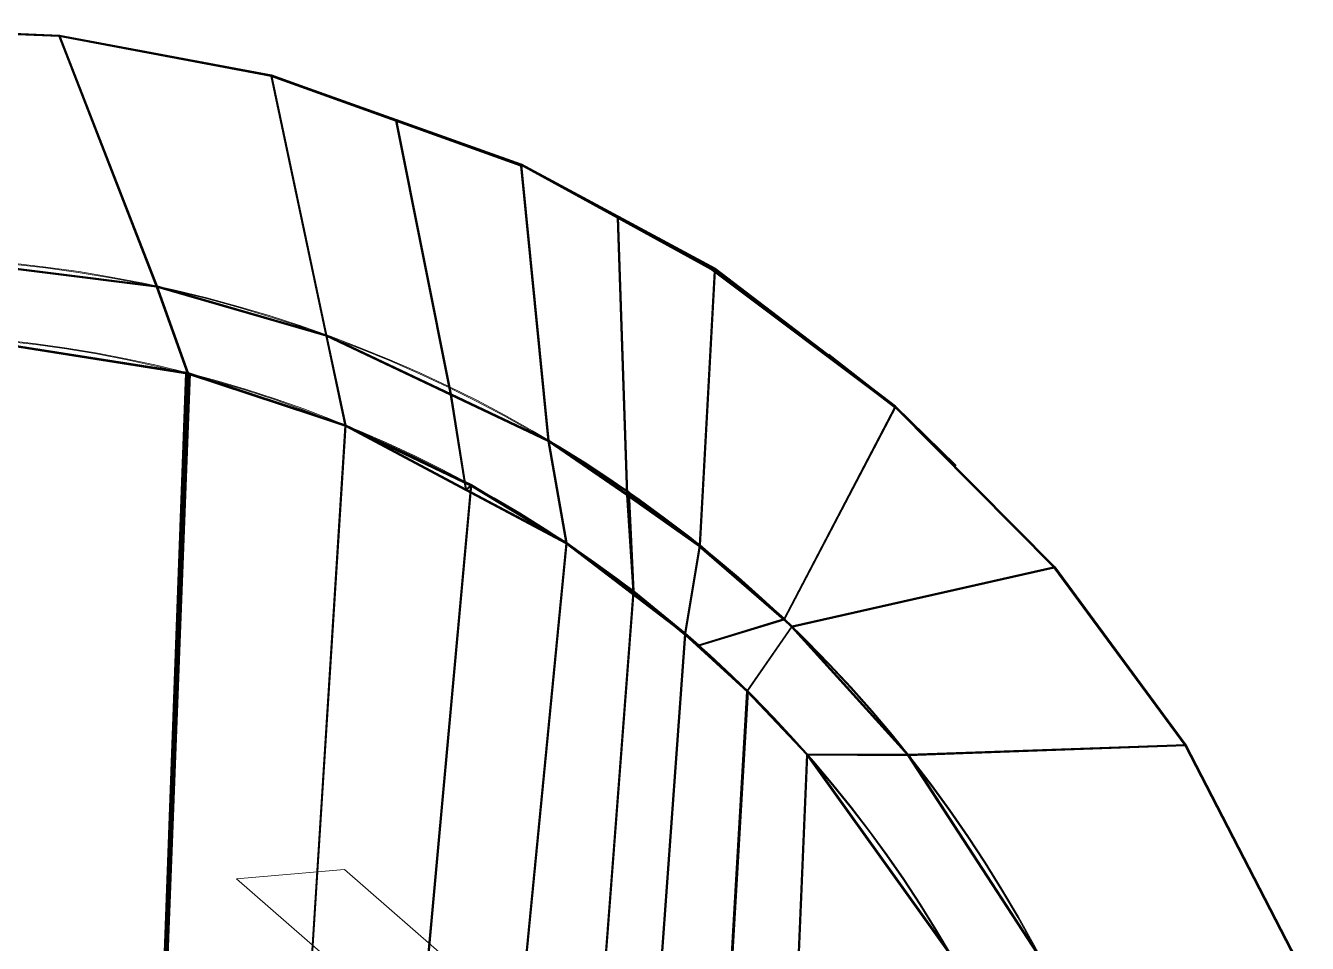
# Model space of a CAD drawing. Header units: millimetres. Extents: x 214.9 to 236.2, y -44.5 to -21.
# Drawn here: x 233.499 to 235.941, y -22.797 to -21.049 of the extents above; entities that cross this region are included whole.
import ezdxf

# ---------------------------------------------------------------- set-up
doc = ezdxf.new("R2010")
doc.units = ezdxf.units.MM
doc.header["$MEASUREMENT"] = 0
doc.layers.add('Camada 1', color=7, linetype='Continuous')
doc.layers.add('Layer1', color=10, linetype='Continuous', lineweight=35)

msp = doc.modelspace()

# ---------------------------------------------------------------- linework, layer by layer
for p, q in [((233.1042, -21.0491), (233.5634, -21.0676)), ((233.5634, -21.0676, 0.4), (233.1042, -21.0491, 0.4)), ((233.5623, -21.0691, 1.8017), (233.7483, -21.5467, 1.8017)), ((233.5623, -21.0691, 1.8017), (233.9663, -21.1452, 1.8017)), ((233.5623, -21.0691, 2.2017), (233.7483, -21.5467, 2.2017)), ((233.5634, -21.0676), (233.7495, -21.5453)), ((233.5634, -21.0676), (233.9675, -21.1437)), ((233.5634, -21.0676), (233.5634, -21.0676, 0.4)), ((233.9675, -21.1437, 0.4), (233.5634, -21.0676, 0.4)), ((233.5634, -21.0676, 0.4), (233.7495, -21.5453, 0.4)), ((233.9663, -21.1452, 1.8017), (234.0711, -21.64, 1.8017)), ((233.9663, -21.1452, 1.8017), (234.4421, -21.3145, 1.8017)), ((233.9663, -21.1452, 1.8017), (233.9663, -21.1452, 2.2017)), ((234.4421, -21.3145, 2.2017), (233.9663, -21.1452, 2.2017)), ((233.9663, -21.1452, 2.2017), (234.0711, -21.64, 2.2017)), ((233.9675, -21.1437), (234.0723, -21.6386)), ((233.9675, -21.1437), (234.4433, -21.3131)), ((233.9675, -21.1437), (233.9675, -21.1437, 0.4)), ((234.4433, -21.3131, 0.4), (233.9675, -21.1437, 0.4)), ((233.9675, -21.1437, 0.4), (234.0723, -21.6386, 0.4)), ((234.4421, -21.3145, 1.8017), (234.4947, -21.8408, 1.8017)), ((234.4421, -21.3145, 1.8017), (234.8116, -21.5166, 1.8017)), ((234.4421, -21.3145, 1.8017), (234.4421, -21.3145, 2.2017)), ((234.8116, -21.5166, 2.2017), (234.4421, -21.3145, 2.2017)), ((234.4421, -21.3145, 2.2017), (234.4947, -21.8408, 2.2017)), ((234.4433, -21.3131), (234.4959, -21.8394)), ((234.4433, -21.3131), (234.8128, -21.5152)), ((234.4433, -21.3131), (234.4433, -21.3131, 0.4)), ((234.8128, -21.5152, 0.4), (234.4433, -21.3131, 0.4)), ((234.4433, -21.3131, 0.4), (234.4959, -21.8394, 0.4)), ((233.7483, -21.5467, 1.8017), (233.3067, -21.4916, 1.8017)), ((233.3067, -21.4916, 2.2017), (233.7483, -21.5467, 2.2017)), ((233.7483, -21.5467, 2.1817), (233.3067, -21.4916, 2.1817)), ((233.7495, -21.5453), (233.3079, -21.4901)), ((233.3079, -21.4901, 0.4), (233.7495, -21.5453, 0.4)), ((233.7495, -21.5453, 0.38), (233.3079, -21.4901, 0.38)), ((234.7827, -22.0414, 2.2017), (234.8116, -21.5166, 2.2017)), ((234.7838, -22.04, 0.4), (234.8128, -21.5152, 0.4)), ((234.8116, -21.5166, 1.8017), (235.1554, -21.7757, 1.8017)), ((235.1554, -21.7757, 2.2017), (234.8116, -21.5166, 2.2017)), ((234.8128, -21.5152), (235.1566, -21.7743)), ((235.1566, -21.7743, 0.4), (234.8128, -21.5152, 0.4)), ((233.7483, -21.5467, 1.8017), (233.7483, -21.5467, 2.2017)), ((234.0711, -21.64, 1.8017), (233.7483, -21.5467, 1.8017)), ((233.7483, -21.5467, 2.2017), (234.0711, -21.64, 2.2017)), ((233.7483, -21.5467, 1.8017), (233.807, -21.7119, 1.8017)), ((233.7483, -21.5467, 1.8017), (233.7483, -21.5467, 2.1817)), ((234.0711, -21.64, 2.1817), (233.7483, -21.5467, 2.1817)), ((233.7483, -21.5467, 2.1817), (233.807, -21.7119, 2.1817)), ((233.7495, -21.5453), (233.7495, -21.5453, 0.4)), ((234.0723, -21.6386), (233.7495, -21.5453)), ((233.7495, -21.5453, 0.4), (234.0723, -21.6386, 0.4)), ((233.7495, -21.5453), (233.8082, -21.7104)), ((233.7495, -21.5453), (233.7495, -21.5453, 0.38)), ((234.0723, -21.6386, 0.38), (233.7495, -21.5453, 0.38)), ((233.7495, -21.5453, 0.38), (233.8082, -21.7104, 0.38)), ((233.807, -21.7119, 1.8017), (233.3576, -21.6412, 1.8017)), ((233.3576, -21.6412, 2.1817), (233.807, -21.7119, 2.1817)), ((233.3576, -21.6412, 2.2017), (233.807, -21.7119, 2.2017)), ((233.8082, -21.7104), (233.3588, -21.6398)), ((233.3588, -21.6398, 0.38), (233.8082, -21.7104, 0.38)), ((233.3588, -21.6398, 0.4), (233.8082, -21.7104, 0.4)), ((234.0711, -21.64, 1.8017), (234.0711, -21.64, 2.2017)), ((234.4947, -21.8408, 1.8017), (234.0711, -21.64, 1.8017)), ((234.0711, -21.64, 2.2017), (234.4947, -21.8408, 2.2017)), ((234.0711, -21.64, 1.8017), (234.1074, -21.8117, 1.8017)), ((234.0711, -21.64, 1.8017), (234.0711, -21.64, 2.1817)), ((234.4947, -21.8408, 2.1817), (234.0711, -21.64, 2.1817)), ((234.0711, -21.64, 2.1817), (234.1074, -21.8117, 2.1817)), ((234.0723, -21.6386), (234.0723, -21.6386, 0.4)), ((234.4959, -21.8394), (234.0723, -21.6386)), ((234.0723, -21.6386, 0.4), (234.4959, -21.8394, 0.4)), ((234.0723, -21.6386), (234.1086, -21.8103)), ((234.0723, -21.6386), (234.0723, -21.6386, 0.38)), ((234.4959, -21.8394, 0.38), (234.0723, -21.6386, 0.38)), ((234.0723, -21.6386, 0.38), (234.1086, -21.8103, 0.38)), ((235.0283, -21.6764, 2.2017), (235.1558, -21.7759, 2.2017)), ((235.0294, -21.675, 0.4), (235.157, -21.7745, 0.4)), ((233.807, -21.7119, 1.8017), (233.6345, -26.3144, 1.8017)), ((233.807, -21.7119, 2.2015), (233.6345, -26.3144, 2.2015)), ((233.8082, -21.7104), (233.6357, -26.313)), ((233.8082, -21.7104, 0.3998), (233.6357, -26.313, 0.3998)), ((233.807, -21.7119, 1.8017), (233.807, -21.7119, 2.1817)), ((234.1074, -21.8117, 1.8017), (233.807, -21.7119, 1.8017)), ((233.807, -21.7119, 2.1817), (234.1074, -21.8117, 2.1817)), ((233.807, -21.7119, 1.8017), (233.807, -21.7119, 2.2017)), ((233.807, -21.7119, 2.2017), (234.1074, -21.8117, 2.2017)), ((233.8082, -21.7104), (233.8082, -21.7104, 0.38)), ((234.1086, -21.8103), (233.8082, -21.7104)), ((233.8082, -21.7104, 0.38), (234.1086, -21.8103, 0.38)), ((233.8082, -21.7104), (233.8082, -21.7104, 0.4)), ((233.8082, -21.7104, 0.4), (234.1086, -21.8103, 0.4)), ((235.1554, -21.7757, 1.8017), (234.9438, -22.1809, 1.8017)), ((235.1554, -21.7757, 2.2017), (234.9438, -22.1809, 2.2017)), ((235.1566, -21.7743), (234.9449, -22.1794)), ((235.1566, -21.7743, 0.4), (234.9449, -22.1794, 0.4)), ((235.1554, -21.7757, 1.8017), (235.1554, -21.7757, 2.2017)), ((235.2711, -21.8887, 2.2017), (235.1554, -21.7757, 2.2017)), ((235.1558, -21.7759, 1.8017), (235.1558, -21.7759, 2.2017)), ((235.1558, -21.7759, 2.2017), (235.4587, -22.0818, 2.2017)), ((235.1566, -21.7743), (235.2723, -21.8873)), ((235.1566, -21.7743), (235.1566, -21.7743, 0.4)), ((235.2723, -21.8873, 0.4), (235.1566, -21.7743, 0.4)), ((235.4599, -22.0804), (235.157, -21.7745)), ((235.157, -21.7745), (235.157, -21.7745, 0.4)), ((235.157, -21.7745, 0.4), (235.4599, -22.0804, 0.4)), ((234.1074, -21.8117, 1.8017), (233.8269, -26.2716, 1.8017)), ((234.1074, -21.8117, 2.2015), (233.8269, -26.2716, 2.2015)), ((234.1086, -21.8103), (233.828, -26.2702)), ((234.1086, -21.8103, 0.3998), (233.828, -26.2702, 0.3998)), ((234.1074, -21.8116, 1.8017), (234.1074, -21.8116, 2.2017)), ((234.1074, -21.8117, 1.8017), (234.1074, -21.8117, 2.1817)), ((234.347, -21.9256, 1.8017), (234.1074, -21.8117, 1.8017)), ((234.1074, -21.8117, 2.1817), (234.5286, -22.0359, 2.1809)), ((234.1074, -21.8117, 2.2017), (234.347, -21.9256, 2.2017)), ((234.1085, -21.8102), (234.1085, -21.8102, 0.4)), ((234.1086, -21.8103), (234.1086, -21.8103, 0.38)), ((234.3482, -21.9242), (234.1086, -21.8103)), ((234.1086, -21.8103, 0.38), (234.5298, -22.0345, 0.3792)), ((234.1086, -21.8103, 0.4), (234.3482, -21.9242, 0.4)), ((234.4947, -21.8408, 1.8017), (234.4947, -21.8408, 2.2017)), ((234.4947, -21.8408, 2.2017), (234.7668, -22.0276, 2.2017)), ((234.6478, -21.939, 1.8017), (234.4947, -21.8408, 1.8017)), ((234.4947, -21.8408, 1.8017), (234.5286, -22.0359, 1.8017)), ((234.4947, -21.8408, 1.8017), (234.4947, -21.8408, 2.1817)), ((234.7668, -22.0276, 2.1817), (234.4947, -21.8408, 2.1817)), ((234.4947, -21.8408, 2.1817), (234.5286, -22.0359, 2.1809)), ((234.4959, -21.8394), (234.4959, -21.8394, 0.4)), ((234.4959, -21.8394, 0.4), (234.7679, -22.0262, 0.4)), ((234.6489, -21.9376), (234.4959, -21.8394)), ((234.4959, -21.8394), (234.5298, -22.0345)), ((234.4959, -21.8394), (234.4959, -21.8394, 0.38)), ((234.7679, -22.0262, 0.38), (234.4959, -21.8394, 0.38)), ((234.4959, -21.8394, 0.38), (234.5298, -22.0345, 0.3792)), ((233.9555, -26.2333, 1.8017), (234.347, -21.9256, 1.8017)), ((233.9555, -26.2333, 2.2015), (234.347, -21.9256, 2.2015)), ((233.9566, -26.2319), (234.3482, -21.9242)), ((233.9566, -26.2319, 0.3998), (234.3482, -21.9242, 0.3998)), ((234.347, -21.9256, 1.8017), (234.347, -21.9256, 2.2017)), ((234.347, -21.9256, 1.8017), (234.5286, -22.0359, 1.8017)), ((234.347, -21.9256, 2.2017), (234.5286, -22.0359, 2.2017)), ((234.3482, -21.9242), (234.3482, -21.9242, 0.4)), ((234.3482, -21.9242), (234.5298, -22.0345)), ((234.3482, -21.9242, 0.4), (234.5298, -22.0345, 0.4)), ((234.6478, -21.939, 1.8017), (234.6446, -21.9437, 2.2017)), ((234.6447, -21.9434, 2.1813), (234.6568, -22.1283, 2.1851)), ((234.6489, -21.9376), (234.6457, -21.9423, 0.4)), ((234.6459, -21.942, 0.3796), (234.658, -22.1268, 0.3835)), ((234.6478, -21.939, 1.8017), (234.6568, -22.1283, 1.8017)), ((234.6478, -21.939, 1.8017), (234.7668, -22.0276, 1.8017)), ((234.6489, -21.9376), (234.658, -22.1268)), ((234.6489, -21.9376), (234.7679, -22.0262)), ((234.9438, -22.1809, 2.2017), (234.7668, -22.0276, 2.2017)), ((234.9438, -22.1809, 1.8017), (234.7668, -22.0276, 1.8017)), ((234.9438, -22.1809, 2.1817), (234.7668, -22.0276, 2.1817)), ((234.9449, -22.1794, 0.4), (234.7679, -22.0262, 0.4)), ((234.9449, -22.1794), (234.7679, -22.0262)), ((234.9449, -22.1794, 0.38), (234.7679, -22.0262, 0.38)), ((234.5286, -22.0359, 1.8017), (234.1263, -26.1695, 1.8017)), ((234.5286, -22.0359, 2.2015), (234.1263, -26.1695, 2.2015)), ((234.5298, -22.0345), (234.1275, -26.1681)), ((234.5298, -22.0345, 0.3998), (234.1275, -26.1681, 0.3998)), ((234.5286, -22.0359, 1.8017), (234.5286, -22.0359, 2.1817)), ((234.5286, -22.0359, 1.8017), (234.6568, -22.1283, 1.8017)), ((234.5286, -22.0359, 2.1809), (234.7552, -22.2087, 2.1817)), ((234.5286, -22.0359, 1.8017), (234.5286, -22.0359, 2.2017)), ((234.5286, -22.0359, 2.2017), (234.6568, -22.1283, 2.2017)), ((234.5298, -22.0345), (234.5298, -22.0345, 0.38)), ((234.5298, -22.0345), (234.658, -22.1268)), ((234.5298, -22.0345, 0.3792), (234.7563, -22.2073, 0.38)), ((234.5298, -22.0345), (234.5298, -22.0345, 0.4)), ((234.5298, -22.0345, 0.4), (234.658, -22.1268, 0.4)), ((234.7827, -22.04, 1.8017), (234.7552, -22.2087, 1.8017)), ((234.7827, -22.04, 2.1817), (234.7552, -22.2087, 2.1817)), ((234.7839, -22.0386), (234.7563, -22.2073)), ((234.7839, -22.0386, 0.38), (234.7563, -22.2073, 0.38)), ((234.7827, -22.04, 1.8017), (234.7827, -22.04, 2.2017)), ((234.7827, -22.04, 1.8017), (234.7827, -22.04, 2.1817)), ((234.7839, -22.0386), (234.7839, -22.0386, 0.4)), ((234.7839, -22.0386), (234.7839, -22.0386, 0.38)), ((235.4587, -22.0818, 1.8017), (234.9584, -22.1949, 1.8017)), ((234.9584, -22.1949, 2.2017), (235.4587, -22.0818, 2.2017)), ((235.4599, -22.0804), (234.9595, -22.1934)), ((234.9595, -22.1934, 0.4), (235.4599, -22.0804, 0.4)), ((235.7097, -22.4194), (235.4599, -22.0804)), ((235.4599, -22.0804), (235.4599, -22.0804, 0.4)), ((235.4599, -22.0804, 0.4), (235.7097, -22.4194, 0.4)), ((234.6568, -22.1283, 1.8017), (234.357, -26.0578, 1.8017)), ((234.6568, -22.1283, 2.2015), (234.357, -26.0578, 2.2015)), ((234.658, -22.1268), (234.3581, -26.0564)), ((234.658, -22.1268, 0.3998), (234.3581, -26.0564, 0.3998)), ((234.6568, -22.1283, 1.8017), (234.6568, -22.1283, 2.1756)), ((234.6568, -22.1283, 1.8017), (234.7805, -22.2307, 1.8017)), ((234.6568, -22.1283, 1.8017), (234.6568, -22.1283, 2.2017)), ((234.6568, -22.1283, 2.2017), (234.7552, -22.2086, 2.2017)), ((234.658, -22.1268), (234.658, -22.1268, 0.374)), ((234.658, -22.1268), (234.7816, -22.2292)), ((234.658, -22.1268), (234.658, -22.1268, 0.4)), ((234.658, -22.1268, 0.4), (234.7564, -22.2071, 0.4)), ((234.9449, -22.1794, 0.38), (234.7816, -22.2292, 0.38)), ((234.9449, -22.1794), (234.9449, -22.1794, 0.4)), ((234.9592, -22.1939), (234.9449, -22.1794)), ((234.9449, -22.1794), (234.9449, -22.1794, 0.38)), ((234.9449, -22.1794, 0.4), (234.9595, -22.1934, 0.4)), ((234.9449, -22.1794, 0.38), (234.9595, -22.1934, 0.38)), ((234.9438, -22.1809, 2.1817), (234.7805, -22.2307, 2.1817)), ((234.9584, -22.1949, 1.8017), (234.8733, -22.3175, 1.8017)), ((234.9584, -22.1949, 2.1817), (234.8733, -22.3175, 2.1817)), ((234.9595, -22.1934), (234.8744, -22.3161)), ((234.9595, -22.1934, 0.38), (234.8744, -22.3161, 0.38)), ((234.9438, -22.1809, 1.8017), (234.9438, -22.1809, 2.2017)), ((234.958, -22.1954, 1.8017), (234.9438, -22.1809, 1.8017)), ((234.9438, -22.1809, 1.8017), (234.9438, -22.1809, 2.1817)), ((234.9438, -22.1809, 2.2017), (234.9584, -22.1949, 2.2017)), ((234.9438, -22.1809, 2.1817), (234.9584, -22.1949, 2.1817)), ((234.9584, -22.1949, 1.8017), (234.9584, -22.1949, 2.2017)), ((235.18, -22.4394, 2.2017), (234.9584, -22.1949, 2.2017)), ((234.9584, -22.1949, 1.8017), (235.18, -22.4394, 1.8017)), ((234.9584, -22.1949, 1.8017), (234.9584, -22.1949, 2.1817)), ((234.9584, -22.1949, 2.1817), (235.18, -22.4394, 2.1817)), ((234.9595, -22.1934), (234.9595, -22.1934, 0.4)), ((235.1811, -22.438, 0.4), (234.9595, -22.1934, 0.4)), ((234.9595, -22.1934), (235.1811, -22.438)), ((234.9595, -22.1934), (234.9595, -22.1934, 0.38)), ((234.9595, -22.1934, 0.38), (235.1811, -22.438, 0.38)), ((234.4813, -25.9839, 1.8017), (234.7552, -22.2086, 1.8017)), ((234.4813, -25.9839, 2.2015), (234.7552, -22.2086, 2.2015)), ((234.4824, -25.9825), (234.7564, -22.2071)), ((234.4824, -25.9825, 0.3998), (234.7564, -22.2071, 0.3998)), ((234.7552, -22.2086, 1.8017), (234.7552, -22.2086, 2.2017)), ((234.8733, -22.3175, 2.2017), (234.7552, -22.2086, 2.2017)), ((234.7552, -22.2087, 1.8017), (234.7552, -22.2087, 2.1817)), ((234.8733, -22.3175, 1.8017), (234.7552, -22.2087, 1.8017)), ((234.7552, -22.2087, 2.1817), (234.8733, -22.3175, 2.1817)), ((234.7563, -22.2073), (234.7563, -22.2073, 0.38)), ((234.8744, -22.3161), (234.7563, -22.2073)), ((234.7563, -22.2073, 0.38), (234.8744, -22.3161, 0.38)), ((234.7564, -22.2071), (234.7564, -22.2071, 0.4)), ((234.8744, -22.316, 0.4), (234.7564, -22.2071, 0.4)), ((234.6666, -25.8531, 1.8017), (234.8733, -22.3175, 1.8019)), ((234.6666, -25.8531, 2.2015), (234.8733, -22.3175, 2.2017)), ((234.6677, -25.8517), (234.8744, -22.3161, 0.0002)), ((234.6677, -25.8517, 0.3998), (234.8744, -22.3161, 0.4)), ((234.8733, -22.3175, 1.8017), (234.8733, -22.3175, 2.1817)), ((234.9874, -22.4383, 1.8017), (234.8733, -22.3175, 1.8017)), ((234.8733, -22.3175, 2.1817), (234.9874, -22.4383, 2.1817)), ((234.8733, -22.3175, 1.8017), (234.8733, -22.3175, 2.2017)), ((234.9874, -22.4383, 2.2017), (234.8733, -22.3175, 2.2017)), ((234.8744, -22.316), (234.8744, -22.316, 0.4)), ((234.9885, -22.4369, 0.4), (234.8744, -22.316, 0.4)), ((234.8744, -22.3161), (234.8744, -22.3161, 0.38)), ((234.9885, -22.4369), (234.8744, -22.3161)), ((234.8744, -22.3161, 0.38), (234.9885, -22.4369, 0.38)), ((235.7086, -22.4208, 1.8017), (235.18, -22.4394, 1.8017)), ((235.7086, -22.4208, 2.2017), (235.18, -22.4394, 2.2017)), ((235.7097, -22.4194), (235.1811, -22.438)), ((235.7097, -22.4194, 0.4), (235.1811, -22.438, 0.4)), ((235.9403, -22.8696, 1.8017), (235.7086, -22.4208, 1.8017)), ((235.7086, -22.4208, 2.2017), (235.9403, -22.8696, 2.2017)), ((235.9414, -22.8682), (235.7097, -22.4194)), ((235.7097, -22.4194), (235.7097, -22.4194, 0.4)), ((235.7097, -22.4194, 0.4), (235.9414, -22.8682, 0.4)), ((234.9874, -22.4383, 1.8017), (234.8505, -25.6936, 1.8017)), ((234.9874, -22.4383, 2.2015), (234.8505, -25.6936, 2.2015)), ((234.9885, -22.4369), (234.8517, -25.6922)), ((234.9885, -22.4369, 0.3998), (234.8517, -25.6922, 0.3998)), ((235.18, -22.4394, 1.8017), (234.9874, -22.4383, 1.8017)), ((234.9874, -22.4383, 1.8017), (234.9874, -22.4383, 2.1817)), ((234.9874, -22.4383, 1.8017), (235.2608, -22.8193, 1.8017)), ((235.18, -22.4394, 2.1817), (234.9874, -22.4383, 2.1817)), ((235.2608, -22.8193, 2.1817), (234.9874, -22.4383, 2.1817)), ((234.9874, -22.4383, 1.8017), (234.9874, -22.4383, 2.2017)), ((234.9874, -22.4383, 2.2017), (235.2608, -22.8193, 2.2017)), ((235.1811, -22.438), (234.9885, -22.4369)), ((234.9885, -22.4369), (234.9885, -22.4369, 0.38)), ((234.9885, -22.4369), (235.2619, -22.8179)), ((235.1811, -22.438, 0.38), (234.9885, -22.4369, 0.38)), ((235.2619, -22.8179, 0.38), (234.9885, -22.4369, 0.38)), ((234.9885, -22.4369), (234.9885, -22.4369, 0.4)), ((234.9885, -22.4369, 0.4), (235.2619, -22.8179, 0.4)), ((235.18, -22.4394, 1.8017), (235.18, -22.4394, 2.2017)), ((235.18, -22.4394, 1.8017), (235.4358, -22.8322, 1.8017)), ((235.4358, -22.8322, 2.2017), (235.18, -22.4394, 2.2017)), ((235.18, -22.4394, 1.8017), (235.18, -22.4394, 2.1817)), ((235.18, -22.4394, 2.1817), (235.4358, -22.8322, 2.1817)), ((235.1811, -22.438), (235.1811, -22.438, 0.4)), ((235.1811, -22.438), (235.437, -22.8308)), ((235.437, -22.8308, 0.4), (235.1811, -22.438, 0.4)), ((235.1811, -22.438), (235.1811, -22.438, 0.38)), ((235.1811, -22.438, 0.38), (235.437, -22.8308, 0.38))]:
    msp.add_line(p, q)
at = {"layer": 'Camada 1', "color": 250, "lineweight": 18}
for points in [[(235.7214, -23.9943, 1.8017), (235.7214, -22.6118, 1.8017), (234.5999, -21.4903, 1.8017), (233.2174, -21.4903, 1.8017), (233.2174, -21.4903, 1.8017), (231.8341, -21.4903, 1.8017), (230.7134, -22.6118, 1.8017), (230.7134, -23.9943, 1.8017), (230.7134, -23.9943, 1.8017), (230.7134, -25.3776, 1.8017), (231.8341, -26.4983, 1.8017), (233.2174, -26.4983, 1.8017), (233.2174, -26.4983, 1.8017), (234.5999, -26.4983, 1.8017), (235.7214, -25.3776, 1.8017), (235.7214, -23.9943, 1.8017)], [(235.7225, -23.9929), (235.7225, -22.6104), (234.601, -21.4889), (233.2185, -21.4889), (233.2185, -21.4889), (231.8352, -21.4889), (230.7145, -22.6104), (230.7145, -23.9929), (230.7145, -23.9929), (230.7145, -25.3762), (231.8352, -26.4969), (233.2185, -26.4969), (233.2185, -26.4969), (234.601, -26.4969), (235.7225, -25.3762), (235.7225, -23.9929)], [(235.5743, -23.9943, 1.8017), (235.5743, -22.6929, 1.8017), (234.5188, -21.6378, 1.8017), (233.2174, -21.6378, 1.8017), (233.2174, -21.6378, 1.8017), (231.9156, -21.6378, 1.8017), (230.8608, -22.6929, 1.8017), (230.8608, -23.9943, 1.8017), (230.8608, -23.9943, 1.8017), (230.8608, -25.2961, 1.8017), (231.9156, -26.3512, 1.8017), (233.2174, -26.3512, 1.8017), (233.2174, -26.3512, 1.8017), (234.5188, -26.3512, 1.8017), (235.5743, -25.2961, 1.8017), (235.5743, -23.9943, 1.8017)], [(235.5754, -23.9929), (235.5754, -22.6915), (234.5199, -21.6364), (233.2185, -21.6364), (233.2185, -21.6364), (231.9167, -21.6364), (230.8619, -22.6915), (230.8619, -23.9929), (230.8619, -23.9929), (230.8619, -25.2947), (231.9167, -26.3498), (233.2185, -26.3498), (233.2185, -26.3498), (234.5199, -26.3498), (235.5754, -25.2947), (235.5754, -23.9929)]]:
    msp.add_open_spline(points, degree=3, knots=[0, 0, 0, 0, 0.2, 0.2, 0.2, 0.2, 0.4, 0.4, 0.4, 0.4, 0.6, 0.6, 0.6, 0.6, 1, 1, 1, 1], dxfattribs=at)
for points in [[(234.1066, -22.6567), (234.1066, -22.6567), (233.9005, -22.6747), (233.9005, -22.6747)], [(234.322, -22.845), (234.322, -22.845), (234.1065, -22.6566), (234.1065, -22.6566)], [(233.9005, -22.6748), (233.9005, -22.6748), (234.0949, -22.8442), (234.0949, -22.8442)]]:
    msp.add_open_spline(points, degree=3, dxfattribs=at)
at = {"layer": 'Layer1'}
for p, q in [((234.6446, -21.9437, 2.2017), (234.6269, -21.4155, 2.2017)), ((234.6457, -21.9423, 0.4), (234.628, -21.4141, 0.4)), ((234.8119, -21.513, 2.2017), (234.8039, -21.5123, 1.8017)), ((234.8131, -21.5116, 0.4), (234.805, -21.5109)), ((234.3373, -21.9341, 2.1812), (234.3086, -21.7526, 2.1817)), ((234.3384, -21.9327, 0.3796), (234.3097, -21.7511, 0.38))]:
    msp.add_line(p, q, dxfattribs=at)
for points in [[(233.7483, -21.5467, 2.2017), (233.3067, -21.4916, 2.2017), (233.1031, -21.0505, 2.2017), (233.5623, -21.0691, 2.2017)], [(233.5634, -21.0676, 0.4), (233.5634, -21.0676), (233.1042, -21.0491), (233.1042, -21.0491, 0.4)], [(233.7495, -21.5453, 0.4), (233.3079, -21.4901, 0.4), (233.1042, -21.0491, 0.4), (233.5634, -21.0676, 0.4)], [(233.9663, -21.145, 1.8017), (233.9663, -21.145, 2.2017), (233.5623, -21.0691, 2.2017), (233.5623, -21.0691, 1.8017)], [(233.7483, -21.5467, 2.2017), (233.5623, -21.0691, 2.2017), (233.9663, -21.1452, 2.2017), (234.0711, -21.64, 2.2017)], [(233.9674, -21.1436), (233.9674, -21.1436, 0.4), (233.5634, -21.0676, 0.4), (233.5634, -21.0676)], [(233.7495, -21.5453, 0.4), (233.5634, -21.0676, 0.4), (233.9675, -21.1437, 0.4), (234.0723, -21.6386, 0.4)], [(234.4423, -21.316, 1.8017), (234.4423, -21.316, 2.2017), (233.9663, -21.1452, 2.2017), (233.9663, -21.1452, 1.8017)], [(234.3085, -21.7526, 2.2017), (234.0711, -21.64, 2.2017), (233.9663, -21.1452, 2.2017), (234.2043, -21.2306, 2.2017)], [(234.4434, -21.3146), (234.4434, -21.3146, 0.4), (233.9675, -21.1437, 0.4), (233.9675, -21.1437)], [(234.3097, -21.7511, 0.4), (234.0723, -21.6386, 0.4), (233.9675, -21.1437, 0.4), (234.2055, -21.2292, 0.4)], [(234.4947, -21.8408, 2.2017), (234.3086, -21.7526, 2.2017), (234.2043, -21.2306, 2.2017), (234.4423, -21.316, 2.2017)], [(234.4959, -21.8394, 0.4), (234.3097, -21.7511, 0.4), (234.2055, -21.2292, 0.4), (234.4434, -21.3146, 0.4)], [(234.8039, -21.5123, 1.8017), (234.8119, -21.513, 2.2017), (234.4421, -21.3145, 2.2017), (234.4421, -21.3145, 1.8017)], [(234.4947, -21.8408, 2.2017), (234.4421, -21.3145, 2.2017), (234.6269, -21.4155, 2.2017), (234.6446, -21.9437, 2.2017)], [(234.805, -21.5109), (234.8131, -21.5116, 0.4), (234.4433, -21.3131, 0.4), (234.4433, -21.3131)], [(234.4959, -21.8394, 0.4), (234.4433, -21.3131, 0.4), (234.628, -21.4141, 0.4), (234.6457, -21.9423, 0.4)], [(234.7827, -22.04, 2.2017), (234.6446, -21.9437, 2.2017), (234.6269, -21.4155, 2.2017), (234.8117, -21.5167, 2.2017)], [(234.7839, -22.0386, 0.4), (234.6457, -21.9423, 0.4), (234.628, -21.4141, 0.4), (234.8129, -21.5152, 0.4)], [(233.807, -21.7119, 2.1817), (233.3576, -21.6412, 2.1817), (233.3067, -21.4916, 2.1817), (233.7483, -21.5467, 2.1817)], [(233.7483, -21.5467, 2.1817), (233.3067, -21.4916, 2.1817), (233.3067, -21.4916, 2.2017), (233.7483, -21.5467, 2.2017)], [(233.8082, -21.7104, 0.38), (233.3588, -21.6398, 0.38), (233.3079, -21.4901, 0.38), (233.7495, -21.5453, 0.38)], [(233.7495, -21.5453, 0.38), (233.3079, -21.4901, 0.38), (233.3079, -21.4901, 0.4), (233.7495, -21.5453, 0.4)], [(234.9438, -22.1809, 2.2017), (234.7827, -22.0414, 2.2017), (234.8119, -21.513, 2.2017), (235.1555, -21.7765, 2.2017)], [(234.9449, -22.1794, 0.4), (234.7838, -22.04, 0.4), (234.8131, -21.5116, 0.4), (235.1567, -21.7751, 0.4)], [(235.1554, -21.7757, 1.8017), (235.1554, -21.7757, 2.2017), (234.8119, -21.513, 2.2017), (234.8039, -21.5123, 1.8017)], [(235.1566, -21.7743), (235.1566, -21.7743, 0.4), (234.8131, -21.5116, 0.4), (234.805, -21.5109)], [(234.1074, -21.8116, 2.1812), (233.807, -21.7119, 2.1817), (233.7483, -21.5467, 2.1817), (234.0711, -21.64, 2.1812)], [(233.7483, -21.5467, 2.1812), (233.7483, -21.5467, 2.2017), (234.0711, -21.64, 2.2017), (234.0711, -21.64, 2.1817)], [(234.1085, -21.8102, 0.3796), (233.8082, -21.7104, 0.38), (233.7495, -21.5453, 0.38), (234.0723, -21.6386, 0.3796)], [(233.7495, -21.5453, 0.3796), (233.7495, -21.5453, 0.4), (234.0723, -21.6386, 0.4), (234.0723, -21.6386, 0.38)], [(233.3576, -21.6412, 1.8017), (233.811, -21.7132, 1.8017), (233.6345, -26.3144, 1.8017), (233.3645, -26.3467, 1.8017)], [(233.8041, -21.7114, 1.8017), (233.3576, -21.6412, 1.8017), (233.3645, -26.3467, 1.8017), (233.6345, -26.3144, 1.8017)], [(233.807, -21.7119, 2.1817), (233.807, -21.7119, 2.2017), (233.3576, -21.6412, 2.2017), (233.3576, -21.6412, 2.1817)], [(233.3576, -21.6412, 2.2015), (233.811, -21.7132, 2.2015), (233.6345, -26.3144, 2.2015), (233.3645, -26.3467, 2.2015)], [(233.8041, -21.7114, 2.2015), (233.3576, -21.6412, 2.2015), (233.3645, -26.3467, 2.2015), (233.6345, -26.3144, 2.2015)], [(233.3588, -21.6398), (233.8121, -21.7117), (233.6357, -26.313, 0), (233.3657, -26.3452, 0)], [(233.8053, -21.71), (233.3588, -21.6398), (233.3657, -26.3452), (233.6357, -26.3129, 0)], [(233.8082, -21.7104, 0.38), (233.8082, -21.7104, 0.4), (233.3588, -21.6398, 0.4), (233.3588, -21.6398, 0.38)], [(233.3588, -21.6398, 0.3998), (233.8121, -21.7117, 0.3998), (233.6357, -26.313, 0.3998), (233.3657, -26.3452, 0.3998)], [(233.8053, -21.71, 0.3998), (233.3588, -21.6398, 0.3998), (233.3657, -26.3452, 0.3998), (233.6357, -26.3129, 0.3998)], [(234.3373, -21.9341, 2.1812), (234.1074, -21.8116, 2.1812), (234.0711, -21.64, 2.1812), (234.3086, -21.7526, 2.1817)], [(234.0711, -21.64, 2.1812), (234.0711, -21.64, 2.2017), (234.3086, -21.7526, 2.2017), (234.3085, -21.7525, 2.1817)], [(234.3384, -21.9327, 0.3796), (234.1085, -21.8102, 0.3796), (234.0723, -21.6386, 0.3796), (234.3097, -21.7511, 0.38)], [(234.0723, -21.6386, 0.3796), (234.0723, -21.6386, 0.4), (234.3097, -21.7511, 0.4), (234.3097, -21.7511, 0.38)], [(233.807, -21.7122, 1.8017), (234.1074, -21.8117, 1.8017), (233.8269, -26.2716, 1.8017), (233.6345, -26.3144, 1.8017)], [(233.807, -21.7122, 2.2015), (234.1074, -21.8117, 2.2015), (233.8269, -26.2716, 2.2015), (233.6345, -26.3144, 2.2015)], [(233.8082, -21.7107), (234.1085, -21.8103), (233.828, -26.2702), (233.6357, -26.313, 0)], [(233.8082, -21.7107, 0.3998), (234.1085, -21.8103, 0.3998), (233.828, -26.2702, 0.3998), (233.6357, -26.313, 0.3998)], [(234.1069, -21.8115, 2.1812), (234.1074, -21.8116, 2.2017), (233.807, -21.7119, 2.2017), (233.807, -21.7119, 2.1817)], [(234.108, -21.81, 0.3796), (234.1085, -21.8102, 0.4), (233.8082, -21.7104, 0.4), (233.8082, -21.7104, 0.38)], [(234.5287, -22.036, 2.1809), (234.3373, -21.9341, 2.1812), (234.3086, -21.7526, 2.1817), (234.4947, -21.8408, 2.1813)], [(234.4947, -21.8408, 2.1813), (234.3086, -21.7526, 2.1817), (234.3086, -21.7526, 2.2017), (234.4947, -21.8408, 2.2017)], [(234.5298, -22.0345, 0.3792), (234.3384, -21.9327, 0.3796), (234.3097, -21.7511, 0.38), (234.4959, -21.8394, 0.3796)], [(234.4959, -21.8394, 0.3796), (234.3097, -21.7511, 0.38), (234.3097, -21.7511, 0.4), (234.4959, -21.8394, 0.4)], [(234.9584, -22.1949, 2.2017), (234.9438, -22.1809, 2.2017), (235.1558, -21.7759, 2.2017), (235.4587, -22.0818, 2.2017)], [(234.9595, -22.1934, 0.4), (234.9449, -22.1794, 0.4), (235.157, -21.7745, 0.4), (235.4599, -22.0804, 0.4)], [(235.4587, -22.0818, 1.8017), (235.4587, -22.0818, 2.2017), (235.1558, -21.7759, 2.2017), (235.1554, -21.7757, 1.8017)], [(235.4599, -22.0804), (235.4599, -22.0804, 0.4), (235.157, -21.7745, 0.4), (235.1566, -21.7743)], [(234.1074, -21.8116, 1.8017), (234.347, -21.9256, 1.8017), (233.9555, -26.2333, 1.8017), (233.8269, -26.2716, 1.8017)], [(234.1074, -21.8116, 2.2015), (234.347, -21.9256, 2.2015), (233.9555, -26.2333, 2.2015), (233.8269, -26.2716, 2.2015)], [(234.1085, -21.8102), (234.3482, -21.9242), (233.9566, -26.2319), (233.828, -26.2702)], [(234.1085, -21.8102, 0.3998), (234.3482, -21.9242, 0.3998), (233.9566, -26.2319, 0.3998), (233.828, -26.2702, 0.3998)], [(234.3373, -21.9341, 2.1812), (234.347, -21.9256, 2.2017), (234.1074, -21.8116, 2.2017), (234.1074, -21.8116, 2.1817)], [(234.3384, -21.9327, 0.3796), (234.3482, -21.9242, 0.4), (234.1085, -21.8102, 0.4), (234.1085, -21.8102, 0.3801)], [(234.6568, -22.1283, 2.1851), (234.5286, -22.0359, 2.1809), (234.4947, -21.8408, 2.1817), (234.6447, -21.9434, 2.1813)], [(234.4947, -21.8408, 2.1813), (234.4947, -21.8408, 2.2017), (234.6446, -21.9437, 2.2017), (234.6447, -21.9434, 2.1815)], [(234.658, -22.1268, 0.3835), (234.5298, -22.0345, 0.3792), (234.4959, -21.8394, 0.38), (234.6459, -21.942, 0.3796)], [(234.4959, -21.8394, 0.3796), (234.4959, -21.8394, 0.4), (234.6457, -21.9423, 0.4), (234.6459, -21.942, 0.3799)], [(234.347, -21.9256, 1.8017), (234.5286, -22.0359, 1.8017), (234.1263, -26.1695, 1.8017), (233.9555, -26.2333, 1.8017)], [(234.347, -21.9256, 1.8017), (234.5286, -22.0359, 1.8017), (234.1263, -26.1695, 1.8017), (233.9555, -26.2333, 1.8017)], [(234.347, -21.9256, 2.2015), (234.5286, -22.0359, 2.2015), (234.1263, -26.1695, 2.2015), (233.9555, -26.2333, 2.2015)], [(234.347, -21.9256, 2.2015), (234.5286, -22.0359, 2.2015), (234.1263, -26.1695, 2.2015), (233.9555, -26.2333, 2.2015)], [(234.3482, -21.9242), (234.5298, -22.0345), (234.1275, -26.1681), (233.9566, -26.2319)], [(234.3482, -21.9242), (234.5298, -22.0345), (234.1275, -26.1681), (233.9566, -26.2319)], [(234.3482, -21.9242, 0.3998), (234.5298, -22.0345, 0.3998), (234.1275, -26.1681, 0.3998), (233.9566, -26.2319, 0.3998)], [(234.3482, -21.9242, 0.3998), (234.5298, -22.0345, 0.3998), (234.1275, -26.1681, 0.3998), (233.9566, -26.2319, 0.3998)], [(234.5286, -22.0359, 2.1817), (234.5286, -22.0359, 2.2017), (234.347, -21.9256, 2.2017), (234.3373, -21.9341, 2.1812)], [(234.5298, -22.0345, 0.38), (234.5298, -22.0345, 0.4), (234.3482, -21.9242, 0.4), (234.3384, -21.9327, 0.3796)], [(234.7827, -22.04, 2.1817), (234.6447, -21.9434, 2.1813), (234.6446, -21.9437, 2.2017), (234.7827, -22.0414, 2.2017)], [(234.7552, -22.2086, 2.1817), (234.6568, -22.1283, 2.1851), (234.6447, -21.9434, 2.1813), (234.7827, -22.04, 2.1817)], [(234.7839, -22.0386, 0.38), (234.6459, -21.942, 0.3796), (234.6457, -21.9423, 0.4), (234.7838, -22.04, 0.4)], [(234.7564, -22.2071, 0.38), (234.658, -22.1268, 0.3835), (234.6459, -21.942, 0.3796), (234.7839, -22.0386, 0.38)], [(234.5286, -22.0359, 1.8017), (234.6568, -22.1283, 1.8017), (234.357, -26.0578, 1.8017), (234.1263, -26.1695, 1.8017)], [(234.5286, -22.0359, 2.2015), (234.6568, -22.1283, 2.2015), (234.357, -26.0578, 2.2015), (234.1263, -26.1695, 2.2015)], [(234.5298, -22.0345), (234.658, -22.1268), (234.3581, -26.0564), (234.1275, -26.1681)], [(234.5298, -22.0345, 0.3998), (234.658, -22.1268, 0.3998), (234.3581, -26.0564, 0.3998), (234.1275, -26.1681, 0.3998)], [(234.6568, -22.1283, 2.1851), (234.6568, -22.1283, 2.2017), (234.5286, -22.0359, 2.2017), (234.5286, -22.0359, 2.1809)], [(234.658, -22.1268, 0.3835), (234.658, -22.1268, 0.4), (234.5298, -22.0345, 0.4), (234.5298, -22.0344, 0.3792)], [(234.7805, -22.2307, 2.1817), (234.7552, -22.2087, 2.1817), (234.7827, -22.04, 2.1817), (234.9438, -22.1809, 2.1817)], [(234.7816, -22.2292, 0.38), (234.7564, -22.2073, 0.38), (234.7839, -22.0386, 0.38), (234.9449, -22.1794, 0.38)], [(234.9438, -22.1809, 2.1817), (234.7825, -22.0412, 2.1817), (234.7827, -22.0414, 2.2017), (234.9438, -22.1809, 2.2017)], [(234.9449, -22.1794, 0.38), (234.7837, -22.0398, 0.38), (234.7838, -22.04, 0.4), (234.9449, -22.1794, 0.4)], [(234.9584, -22.1949, 2.2017), (235.4587, -22.0818, 2.2017), (235.7086, -22.4208, 2.2017), (235.18, -22.4394, 2.2017)], [(234.9595, -22.1934, 0.4), (235.4599, -22.0804, 0.4), (235.7097, -22.4194, 0.4), (235.1811, -22.438, 0.4)], [(235.7097, -22.4194), (235.7097, -22.4194, 0.4), (235.4599, -22.0804, 0.4), (235.4599, -22.0804)], [(234.6568, -22.1283, 1.8017), (234.7552, -22.2086, 1.8017), (234.4813, -25.9839, 1.8017), (234.357, -26.0578, 1.8017)], [(234.6568, -22.1283, 2.2015), (234.7552, -22.2086, 2.2015), (234.4813, -25.9839, 2.2015), (234.357, -26.0578, 2.2015)], [(234.658, -22.1268), (234.7564, -22.2071), (234.4824, -25.9825), (234.3581, -26.0564)], [(234.658, -22.1268, 0.3998), (234.7564, -22.2071, 0.3998), (234.4824, -25.9825, 0.3998), (234.3581, -26.0564, 0.3998)], [(234.7553, -22.2085, 2.1817), (234.7552, -22.2086, 2.2017), (234.6568, -22.1283, 2.2017), (234.6568, -22.1283, 2.1851)], [(234.7564, -22.2071, 0.38), (234.7564, -22.2071, 0.4), (234.658, -22.1268, 0.4), (234.658, -22.1268, 0.3835)], [(234.8744, -22.3161, 0.38), (234.7816, -22.2292, 0.38), (234.9449, -22.1794, 0.38), (234.9595, -22.1934, 0.38)], [(234.9595, -22.1934, 0.38), (234.9449, -22.1794, 0.38), (234.9449, -22.1794, 0.4), (234.9595, -22.1934, 0.4)], [(234.8733, -22.3175, 2.1817), (234.7805, -22.2307, 2.1817), (234.9438, -22.1809, 2.1817), (234.9584, -22.1949, 2.1817)], [(234.9874, -22.4383, 2.1817), (234.8733, -22.3175, 2.1817), (234.9584, -22.1949, 2.1817), (235.18, -22.4394, 2.1817)], [(234.9885, -22.4369, 0.38), (234.8744, -22.3161, 0.38), (234.9595, -22.1934, 0.38), (235.1811, -22.438, 0.38)], [(234.9584, -22.1949, 2.1817), (234.9438, -22.1809, 2.1817), (234.9438, -22.1809, 2.2017), (234.9584, -22.1949, 2.2017)], [(234.9584, -22.1949, 2.1817), (234.9584, -22.1949, 2.2017), (235.18, -22.4394, 2.2017), (235.18, -22.4394, 2.1817)], [(234.9595, -22.1934, 0.38), (234.9595, -22.1934, 0.4), (235.1811, -22.438, 0.4), (235.1811, -22.438, 0.38)], [(234.7551, -22.2097, 1.8017), (234.8747, -22.319, 1.8019), (234.6666, -25.8531, 1.8019), (234.4813, -25.9839, 1.8019)], [(234.7551, -22.2097, 2.2015), (234.8747, -22.319, 2.2017), (234.6666, -25.8531, 2.2017), (234.4813, -25.9839, 2.2017)], [(234.7563, -22.2082), (234.8758, -22.3176, 0.0002), (234.6677, -25.8517, 0.0002), (234.4824, -25.9825, 0.0002)], [(234.7563, -22.2082, 0.3998), (234.8758, -22.3176, 0.4), (234.6677, -25.8517, 0.4), (234.4824, -25.9825, 0.4)], [(234.8733, -22.3175, 2.1817), (234.8733, -22.3175, 2.2017), (234.7552, -22.2086, 2.2017), (234.7552, -22.2086, 2.1817)], [(234.8744, -22.3161, 0.38), (234.8744, -22.3161, 0.4), (234.7564, -22.2071, 0.4), (234.7564, -22.2071, 0.3801)], [(234.8733, -22.3175, 1.8019), (234.9874, -22.4383, 1.8019), (234.8505, -25.6936, 1.8017), (234.6666, -25.8531, 1.8017)], [(234.8733, -22.3175, 2.2017), (234.9874, -22.4383, 2.2017), (234.8505, -25.6936, 2.2015), (234.6666, -25.8531, 2.2015)], [(234.8744, -22.3161, 0.0002), (234.9885, -22.4369, 0.0002), (234.8517, -25.6922), (234.6677, -25.8517)], [(234.8744, -22.3161, 0.4), (234.9885, -22.4369, 0.4), (234.8517, -25.6922, 0.3998), (234.6677, -25.8517, 0.3998)], [(234.9874, -22.4383, 2.1817), (234.9874, -22.4383, 2.2017), (234.8733, -22.3175, 2.2017), (234.8733, -22.3175, 2.1817)], [(234.9885, -22.4369, 0.38), (234.9885, -22.4369, 0.4), (234.8744, -22.316, 0.4), (234.8744, -22.316, 0.38)], [(235.18, -22.4394, 2.2017), (235.7086, -22.4208, 2.2017), (235.9403, -22.8696, 2.2017), (235.4358, -22.8322, 2.2017)], [(235.1811, -22.438, 0.4), (235.7097, -22.4194, 0.4), (235.9414, -22.8682, 0.4), (235.437, -22.8308, 0.4)], [(235.9403, -22.8696, 1.8017), (235.9403, -22.8696, 2.2017), (235.7086, -22.4208, 2.2017), (235.7086, -22.4208, 1.8017)], [(235.9414, -22.8682), (235.9414, -22.8682, 0.4), (235.7097, -22.4194, 0.4), (235.7097, -22.4194)], [(234.9874, -22.4383, 1.8017), (235.2608, -22.8193, 1.8017), (235.0061, -25.529, 1.8017), (234.8505, -25.6936, 1.8017)], [(234.9874, -22.4383, 2.2015), (235.2608, -22.8193, 2.2015), (235.0061, -25.529, 2.2015), (234.8505, -25.6936, 2.2015)], [(234.9885, -22.4369), (235.2619, -22.8179), (235.0073, -25.5276), (234.8517, -25.6922)], [(234.9885, -22.4369, 0.3998), (235.2619, -22.8179, 0.3998), (235.0073, -25.5276, 0.3998), (234.8517, -25.6922, 0.3998)], [(235.2608, -22.8193, 2.1817), (234.9874, -22.4383, 2.1817), (235.18, -22.4394, 2.1817), (235.4358, -22.8322, 2.1817)], [(235.2608, -22.8193, 2.1817), (235.2608, -22.8193, 2.2017), (234.9874, -22.4383, 2.2017), (234.9874, -22.4383, 2.1817)], [(235.2619, -22.8179, 0.38), (234.9885, -22.4369, 0.38), (235.1811, -22.438, 0.38), (235.437, -22.8308, 0.38)], [(235.2619, -22.8179, 0.38), (235.2619, -22.8179, 0.4), (234.9885, -22.4369, 0.4), (234.9885, -22.4369, 0.38)], [(235.4358, -22.8322, 2.1817), (235.18, -22.4394, 2.1817), (235.18, -22.4394, 2.2017), (235.4358, -22.8322, 2.2017)], [(235.437, -22.8308, 0.38), (235.1811, -22.438, 0.38), (235.1811, -22.438, 0.4), (235.437, -22.8308, 0.4)]]:
    msp.add_3dface(points, dxfattribs=at)

doc.saveas('drawing.dxf')
